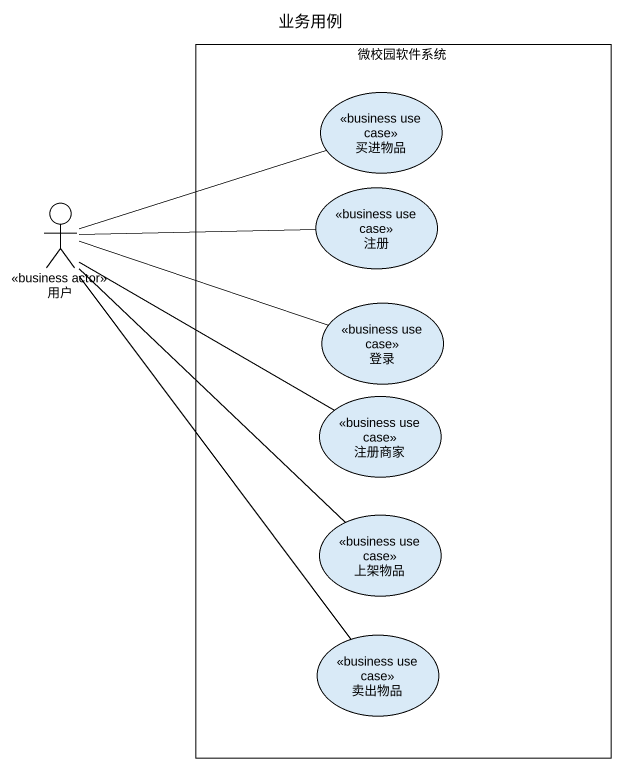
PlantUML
@startuml
title 业务用例
rectangle 微校园软件系统 {
  usecase 买进物品 <<business use case>>
  usecase 注册 <<business use case>>
  usecase 登录 <<business use case>>
  usecase 注册商家 <<business use case>>
  usecase 上架物品 <<business use case>>
  usecase 卖出物品 <<business use case>>
}
actor 用户 <<business actor>>
用户 -right- 买进物品
用户 -right- 注册
用户 -right- 登录
用户 -right- 注册商家
用户 -- 上架物品
用户 -- 卖出物品
@enduml
